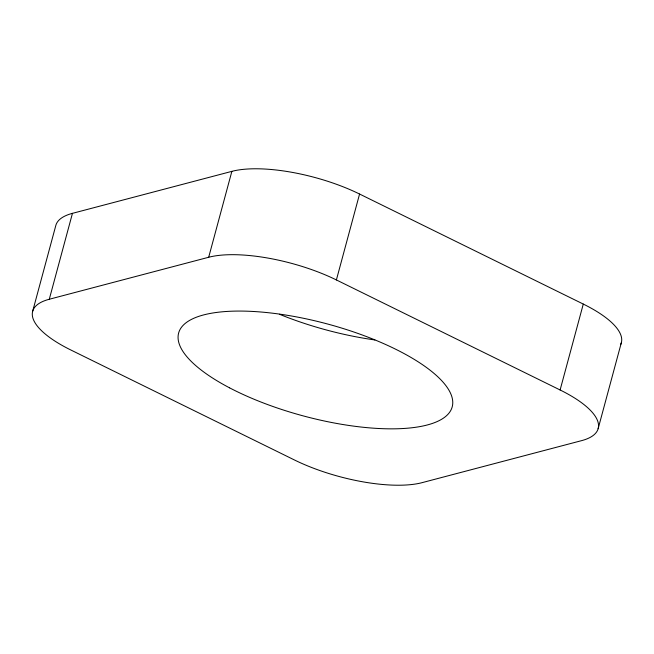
<?xml version="1.0" encoding="UTF-8"?>
<svg xmlns="http://www.w3.org/2000/svg" width="654" height="654" viewBox="0 0 654 654"><rect width="100%" height="100%" fill="white"/><g stroke="black" fill="none" stroke-linecap="round" stroke-linejoin="round"><path stroke-width="0.98" d="M32.7 311.165L55.876 225.262A94.454 31.686 15.1 0 1 72.455 213.343L231.868 171.356A94.454 31.686 15.1 0 1 359.569 194.034L583.286 304.069A94.454 31.686 15.1 0 1 620.646 344.552M583.286 304.069L560.11 389.98A94.454 31.686 15.1 0 1 581.545 440.657L422.132 482.644A94.454 31.686 15.1 0 1 294.431 459.966L70.714 349.931A94.454 31.686 15.1 0 1 49.279 299.254L72.455 213.343M49.279 299.254L208.683 257.259L231.868 171.356M560.11 389.98L336.393 279.945L359.569 194.034M598.124 428.738L621.3 342.835M208.683 257.259A94.454 31.686 15.1 0 1 336.393 279.945M374.881 339.949A141.681 47.529 15.1 0 1 279.479 314.263M229.554 387.83A141.681 47.529 15.1 0 0 451.186 409.608A141.681 47.529 15.1 0 0 265.491 312.424A141.681 47.529 15.1 0 0 229.554 387.83"/></g></svg>
